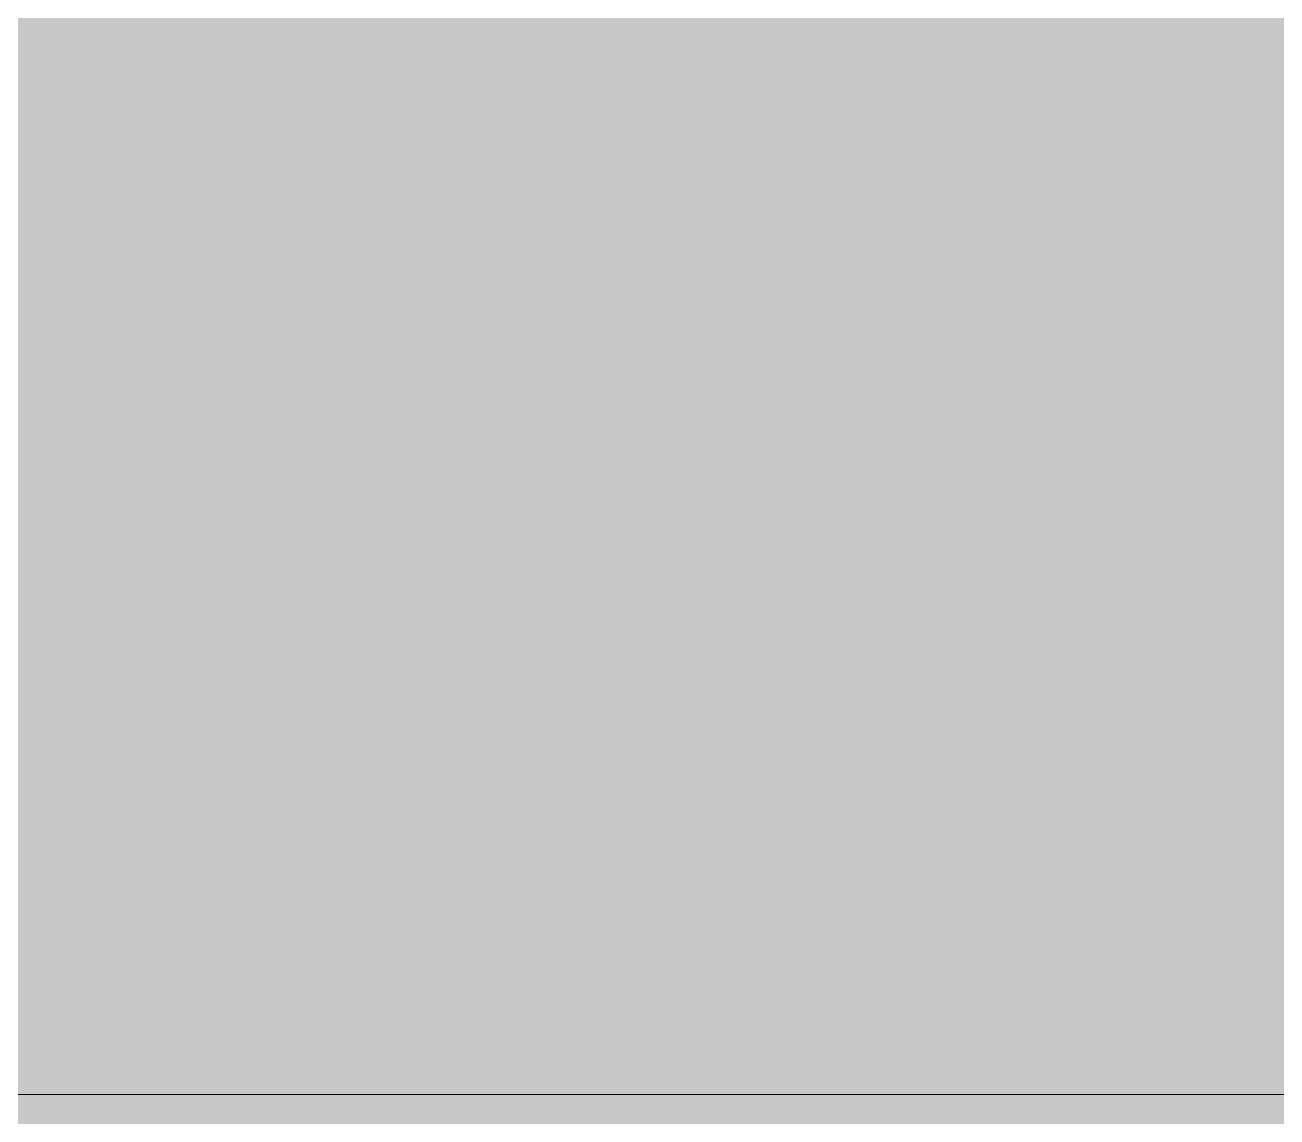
# Model space of a CAD drawing. Header units: inches. Extents: x 1750 to 8392, y -297 to 660.
# Drawn here: x 2255.002 to 2255.533, y 167.013 to 167.477 of the extents above; entities that cross this region are included whole.
import ezdxf

# ---------------------------------------------------------------- set-up
doc = ezdxf.new("R2010")
doc.units = ezdxf.units.IN
doc.header["$MEASUREMENT"] = 0
doc.layers.add('A-FLOR-HRAL', color=11, linetype='Continuous', lineweight=9)

# ---------------------------------------------------------------- blocks, each defined once
blk = doc.blocks.new('Railing - Railing-2567109-BUILDING ELEVATION - EAST')
at = {"layer": 'A-FLOR-HRAL'}
h = blk.add_hatch(color=256, dxfattribs=at)
h.paths.add_polyline_path([(2327.77374, 167.02283), (2328.247, 167.02283), (2327.77374, 167.49609)], flags=0)
h.paths.add_polyline_path([(2217.97548, 167.02283), (2248.30809, 167.02283), (2248.30809, 167.49609), (2218.4139, 167.46126)], flags=0)
h.paths.add_polyline_path([(2326.59263, 167.02283), (2326.59263, 167.49609), (2296.73328, 167.49609), (2296.73328, 167.02283), (2324.89191, 167.02283)], flags=0)
h.paths.add_polyline_path([(2295.55218, 167.02283), (2295.55218, 167.49609), (2249.48919, 167.49609), (2249.48919, 167.02283), (2291.18624, 167.02283)], flags=0)
h = blk.add_hatch(color=256, dxfattribs=at)
h.paths.add_polyline_path([(2218.46356, 166.54957), (2248.30809, 166.54957), (2248.30809, 167.02283), (2217.97548, 167.02283), (2218.44874, 166.54957)], flags=0)
h.paths.add_polyline_path([(2327.77374, 166.54957), (2328.247, 167.02283), (2327.77374, 167.02283)], flags=0)
h.paths.add_polyline_path([(2326.59263, 166.54957), (2326.59263, 167.02283), (2296.73328, 167.02283), (2296.73328, 166.54957), (2324.89191, 166.54957)], flags=0)
h.paths.add_polyline_path([(2250.98391, 166.54957), (2295.55218, 166.54957), (2295.55218, 167.02283), (2249.48919, 167.02283), (2249.48919, 166.54957), (2250.42296, 166.54957)], flags=0)
blk.add_line((2295.55218, 167.02283), (2249.48919, 167.02283), dxfattribs=at)

msp = doc.modelspace()

# ---------------------------------------------------------------- block references
at = {"layer": 'A-FLOR-HRAL'}
msp.add_blockref('Railing - Railing-2567109-BUILDING ELEVATION - EAST', (0, 0), dxfattribs=at)

doc.saveas('drawing.dxf')
